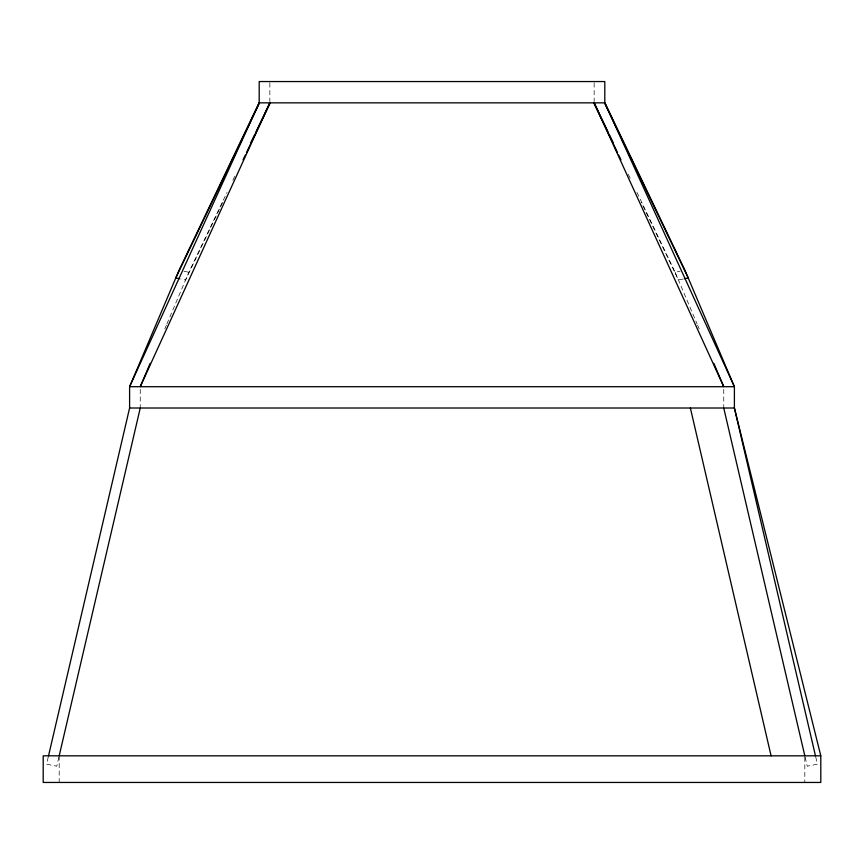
<?xml version="1.0" encoding="UTF-8"?>
<svg xmlns="http://www.w3.org/2000/svg" width="864" height="864" viewBox="0 0 864 864"><rect width="100%" height="100%" fill="white"/><g stroke="black" fill="none" stroke-linecap="round" stroke-linejoin="round"><path stroke-width="0.65" stroke-dasharray="4.32 3.24" d="M48.244 757.015L46.58 764.165L56.754 766.228L58.871 757.123M164.819 328.871L166.385 325.177M166.903 323.946L188.849 272.268L227.038 192.402M232.826 180.295L235.721 174.247M222.696 202.338L185.576 279.99L180.684 278.964M636.962 192.402L675.151 272.268L680.044 271.242M683.316 278.964L678.424 279.99L641.304 202.338M183.956 271.242L188.849 272.268M628.279 174.247L631.174 180.295M675.151 272.268L697.097 323.946M697.615 325.177L699.181 328.871M815.756 757.015L817.42 764.165L807.246 766.228L805.129 757.123M804.816 757.156L804.816 782.449M723.751 389.362L723.751 406.674M594.151 82.879L594.151 101.52M269.849 82.879L269.849 101.52M140.249 389.362L140.249 406.674M59.184 755.827L59.184 782.449"/><path stroke-width="1.3" d="M48.524 755.827L129.6 408.013L129.6 386.705L179.064 270.227L259.092 102.848L604.908 102.848L684.936 270.227L734.4 386.705L734.4 408.013L815.476 755.827M59.184 755.827L140.249 408.013M150.185 363.323L140.249 386.705L269.849 102.848L255.971 131.89M259.502 102.848L175.792 277.938L179.464 278.705M250.765 142.787L254.815 134.32M243 159.872L245.322 155.023M246.478 152.593L270.27 102.848M684.536 278.705L688.208 277.938L604.498 102.848M129.6 408.013L734.4 408.013L820.8 755.827L820.8 782.449L43.2 782.449L43.2 755.827L820.8 755.827M608.029 131.89L594.151 102.848L723.751 386.705L713.815 363.323M609.185 134.32L613.235 142.787M593.73 102.848L617.522 152.593M618.678 155.023L621 159.872M723.751 408.013L804.816 755.827M690.379 408.013L771.088 755.827M259.2 102.848L129.6 386.705L734.4 386.705L604.8 102.848L604.8 81.551L259.2 81.551L259.2 102.848"/></g></svg>
